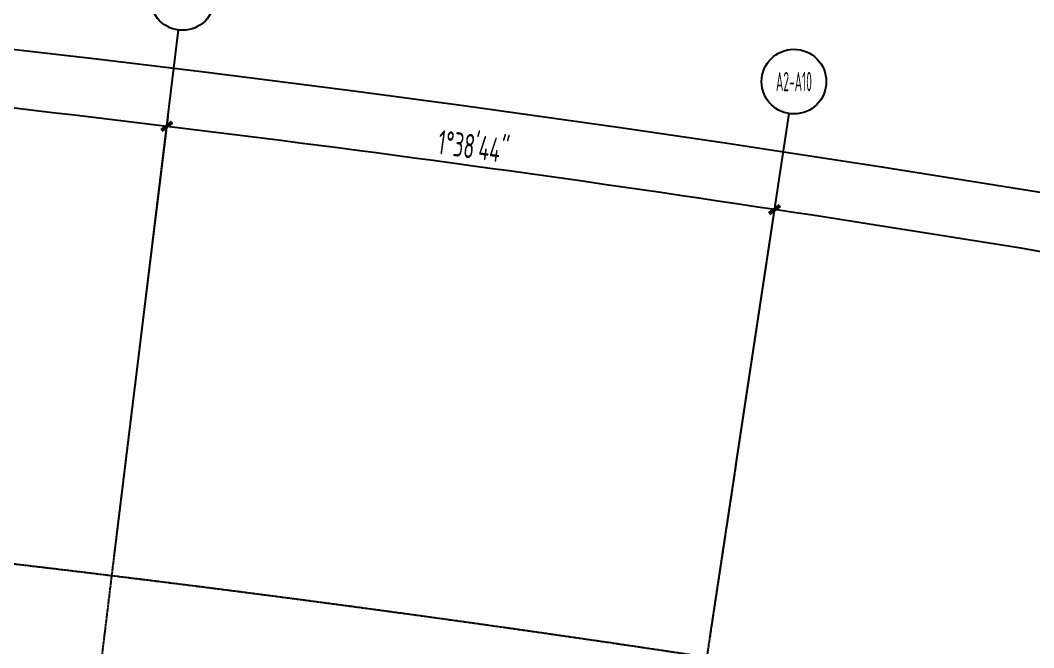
# Model space of a CAD drawing. Header units: millimetres. Extents: x 11515858 to 24947533, y -12764720 to -6305528.
# Drawn here: x 11816545 to 11832216, y -6374378 to -6364681 of the extents above; entities that cross this region are included whole.
import ezdxf
from ezdxf.enums import TextEntityAlignment as Align

# ---------------------------------------------------------------- set-up
doc = ezdxf.new("R2010")
doc.units = ezdxf.units.MM
doc.header["$LTSCALE"] = 10
for name, pattern in [('A2-RG-AXIS$0$CENTER', [2, 1.25, -0.25, 0.25, -0.25]), ('A2-RG-AXIS$0$DOTE', [2.42, 2, -0.2, 0.02, -0.2]), ('A2-RI-F3$0$HIDDEN', [0.375, 0.25, -0.125])]:
    doc.linetypes.add(name, pattern=pattern)
for name, color, linetype in [('A2-RB-F3$0$$34$A-DIMS-100', 1, 'Continuous'), ('A2-RG-AXIS$0$A-AXIS', 1, 'Continuous'), ('A2-RG-AXIS$0$A-DIMS-100', 1, 'Continuous'), ('A2-RG-AXIS$0$A-GRID', 1, 'A2-RG-AXIS$0$CENTER'), ('A2-RG-AXIS$0$A-SYMB', 4, 'Continuous')]:
    doc.layers.add(name, color=color, linetype=linetype)
doc.styles.add('A2-RB-F3$0$$0$XD2008', font='hzs.shx', dxfattribs={"width": 0.7, "bigfont": 'hztxt.shx'})
doc.styles.add('A2-RG-AXIS$0$ECADI', font='hzs.shx', dxfattribs={"width": 0.7, "bigfont": 'hztxt.shx'})
doc.styles.add('A2-RG-AXIS$0$XD2008', font='hzs.shx', dxfattribs={"width": 0.7, "bigfont": 'hztxt.shx'})
doc.dimstyles.new('A2-RB-F3$0$$0$XD100$0', dxfattribs={"dimscale": 100, "dimtxt": 3.5, "dimasz": 1, "dimexe": 1, "dimexo": 2, "dimgap": 0.5, "dimtad": 1, "dimdec": 0, "dimdsep": 46, "dimtxsty": 'A2-RB-F3$0$$0$XD2008', "dimblk1": 'A2-RB-F3$0$$20$_ArchTick', "dimblk2": 'A2-RB-F3$0$$20$_ArchTick', "dimsah": 1, "dimcen": 2.5, "dimclrt": 4, "dimaunit": 1, "dimadec": 0, "dimazin": 0, "dimtfac": 1, "dimtdec": 0, "dimtix": 1, "dimtmove": 2, "dimatfit": 3, "dimfxl": 0, "dimtolj": 1, "dimtzin": 0, "dimarcsym": 0})
doc.dimstyles.new('A2-RG-AXIS$0$XD150', dxfattribs={"dimscale": 300, "dimtxt": 2.5, "dimasz": 1.5, "dimexe": 1, "dimexo": 2, "dimgap": 0.5, "dimtad": 1, "dimdec": 0, "dimdsep": 46, "dimtxsty": 'A2-RG-AXIS$0$XD2008', "dimcen": 2.5, "dimclrt": 4, "dimaunit": 1, "dimadec": 3, "dimazin": 0, "dimtfac": 1, "dimtdec": 0, "dimtmove": 2, "dimatfit": 3, "dimfxl": 0, "dimtolj": 1, "dimtzin": 0, "dimarcsym": 0})

# ---------------------------------------------------------------- blocks, each defined once
blk = doc.blocks.new('A2-RG-AXIS$0$ECADI-TAG-GRID')
at = {"color": 13}
blk.add_circle((0, 0), 5, dxfattribs=at)
at = {"style": 'A2-RG-AXIS$0$ECADI', "width": 0.7}
blk.add_attdef('GRID', text='', height=5, dxfattribs=at).set_placement((0, 0), align=Align.MIDDLE)
blk = doc.blocks.new('A2-RG-AXIS$0$_ArchTick')
at = {"color": 0, "linetype": 'ByBlock', "const_width": 0.4}
blk.add_lwpolyline([(-0.5, -0.5), (0.5, 0.5)], dxfattribs=at)
blk = doc.blocks.new('*D500')
at = {"layer": 'A2-RG-AXIS$0$A-DIMS-100', "color": 0, "lineweight": -2, "ltscale": 3, "transparency": 16777216}
for p, q in [((11753070, -6371598), (11752455, -6363872)), ((11854556, -6379588), (11856371, -6372053))]:
    blk.add_line(p, q, dxfattribs=at)
blk.add_arc((11778731, -6694179), 331200, 76.44866, 94.54827, dxfattribs=at)
at = {"layer": 'Defpoints', "color": 0, "ltscale": 3, "transparency": 16777216}
for p in [(11822065, -6365826), (11753093, -6371897), (11854485, -6379879), (11778731, -6694179)]:
    blk.add_point(p, dxfattribs=at)
at = {"layer": 'A2-RG-AXIS$0$A-DIMS-100', "color": 0, "lineweight": -2, "ltscale": 3, "transparency": 16777216, "xscale": 150, "yscale": 150, "zscale": 150}
for p, rotation in [((11752467, -6364022), 184.5482656226652), ((11856336, -6372199), 346.4486630674553)]:
    blk.add_blockref('A2-RG-AXIS$0$_ArchTick', p, dxfattribs=dict(at, rotation=rotation))
at = {"layer": 'A2-RG-AXIS$0$A-DIMS-100', "color": 4, "ltscale": 3, "transparency": 16777216, "insert": (11804749, -6363703), "char_height": 375, "attachment_point": 5, "rotation": 355.4985, "style": 'A2-RG-AXIS$0$XD2008'}
blk.add_mtext('\\A1;18°5\'59"', dxfattribs=at)
blk = doc.blocks.new('*D550')
at = {"layer": 'A2-RG-AXIS$0$A-DIMS-100', "color": 0, "lineweight": -2, "ltscale": 3, "transparency": 16777216}
for p, q in [((11817998, -6372970), (11818829, -6366171)), ((11827205, -6374230), (11828231, -6367457))]:
    blk.add_line(p, q, dxfattribs=at)
blk.add_arc((11778731, -6694179), 330300, 81.38492, 83.03033, dxfattribs=at)
at = {"layer": 'Defpoints', "color": 0, "ltscale": 3, "transparency": 16777216}
for p in [(11825080, -6367147), (11817961, -6373268), (11827160, -6374527), (11778731, -6694179)]:
    blk.add_point(p, dxfattribs=at)
at = {"layer": 'A2-RG-AXIS$0$A-DIMS-100', "color": 0, "lineweight": -2, "ltscale": 3, "transparency": 16777216, "xscale": 150, "yscale": 150, "zscale": 150}
for p, rotation in [((11818811, -6366319), 173.0303346336148), ((11828208, -6367606), 351.3849162218818)]:
    blk.add_blockref('A2-RG-AXIS$0$_ArchTick', p, dxfattribs=dict(at, rotation=rotation))
at = {"layer": 'A2-RG-AXIS$0$A-DIMS-100', "color": 4, "ltscale": 3, "transparency": 16777216, "insert": (11823554, -6366633), "char_height": 375, "attachment_point": 5, "rotation": 352.2076, "style": 'A2-RG-AXIS$0$XD2008'}
blk.add_mtext('\\A1;1°38\'44"', dxfattribs=at)
blk = doc.blocks.new('*D552')
at = {"layer": 'A2-RG-AXIS$0$A-DIMS-100', "color": 0, "lineweight": -2, "ltscale": 3, "transparency": 16777216}
for p, q in [((11827205, -6374230), (11828231, -6367457)), ((11836372, -6375754), (11837592, -6369013))]:
    blk.add_line(p, q, dxfattribs=at)
blk.add_arc((11778731, -6694179), 330300, 79.7395, 81.38492, dxfattribs=at)
at = {"layer": 'Defpoints', "color": 0, "ltscale": 3, "transparency": 16777216}
for p in [(11834451, -6368613), (11827160, -6374527), (11836318, -6376049), (11778731, -6694179)]:
    blk.add_point(p, dxfattribs=at)
at = {"layer": 'A2-RG-AXIS$0$A-DIMS-100', "color": 0, "lineweight": -2, "ltscale": 3, "transparency": 16777216, "xscale": 150, "yscale": 150, "zscale": 150}
for p, rotation in [((11828208, -6367606), 171.3849162218802), ((11837565, -6369161), 349.7394978101465)]:
    blk.add_blockref('A2-RG-AXIS$0$_ArchTick', p, dxfattribs=dict(at, rotation=rotation))
at = {"layer": 'A2-RG-AXIS$0$A-DIMS-100', "color": 4, "ltscale": 3, "transparency": 16777216, "insert": (11832941, -6368055), "char_height": 375, "attachment_point": 5, "rotation": 350.5622, "style": 'A2-RG-AXIS$0$XD2008'}
blk.add_mtext('\\A1;1°38\'44"', dxfattribs=at)
blk = doc.blocks.new('*D554')
at = {"layer": 'A2-RG-AXIS$0$A-DIMS-100', "color": 0, "lineweight": -2, "ltscale": 3, "transparency": 16777216}
for p, q in [((11808758, -6371975), (11809394, -6365154)), ((11817998, -6372970), (11818829, -6366171))]:
    blk.add_line(p, q, dxfattribs=at)
blk.add_arc((11778731, -6694179), 330300, 83.03034, 84.67576, dxfattribs=at)
at = {"layer": 'Defpoints', "color": 0, "ltscale": 3, "transparency": 16777216}
for p in [(11815670, -6365951), (11808730, -6372274), (11817961, -6373268), (11778731, -6694179)]:
    blk.add_point(p, dxfattribs=at)
at = {"layer": 'A2-RG-AXIS$0$A-DIMS-100', "color": 0, "lineweight": -2, "ltscale": 3, "transparency": 16777216, "xscale": 150, "yscale": 150, "zscale": 150}
for p, rotation in [((11809380, -6365304), 174.6757570742864), ((11818811, -6366319), 353.0303386625535)]:
    blk.add_blockref('A2-RG-AXIS$0$_ArchTick', p, dxfattribs=dict(at, rotation=rotation))
at = {"layer": 'A2-RG-AXIS$0$A-DIMS-100', "color": 4, "ltscale": 3, "transparency": 16777216, "insert": (11814131, -6365481), "char_height": 375, "attachment_point": 5, "rotation": 353.853, "style": 'A2-RG-AXIS$0$XD2008'}
blk.add_mtext('\\A1;1°38\'44"', dxfattribs=at)
blk = doc.blocks.new('A2-RB-F3$0$$20$_ArchTick')
at = {"color": 0, "linetype": 'ByBlock', "const_width": 0.4}
blk.add_lwpolyline([(-0.5, -0.5), (0.5, 0.5)], dxfattribs=at)
blk = doc.blocks.new('*D733')
at = {"layer": 'A2-RB-F3$0$$34$A-DIMS-100', "color": 0, "lineweight": -2, "transparency": 16777216}
blk.add_arc((11778731, -6694180), 295255, 80.64179, 81.38492, dxfattribs=at)
at = {"layer": 'Defpoints', "color": 0, "transparency": 16777216}
for p in [(11827609, -6371560), (11827150, -6400370), (11825481, -6402649), (11821587, -6411307), (11778731, -6694179)]:
    blk.add_point(p, dxfattribs=at)
at = {"layer": 'A2-RB-F3$0$$34$A-DIMS-100', "color": 0, "lineweight": -2, "transparency": 16777216, "xscale": 100, "yscale": 100, "zscale": 100}
for p, rotation in [((11822958, -6402256), 171.3849183288013), ((11826741, -6402854), 350.6417863916289)]:
    blk.add_blockref('A2-RB-F3$0$$20$_ArchTick', p, dxfattribs=dict(at, rotation=rotation))
at = {"layer": 'A2-RB-F3$0$$34$A-DIMS-100', "color": 4, "transparency": 16777216, "insert": (11824891, -6402294), "char_height": 350, "attachment_point": 5, "rotation": 351.0134, "style": 'A2-RB-F3$0$$0$XD2008'}
blk.add_mtext('\\A1;0°44\'35"', dxfattribs=at)
blk = doc.blocks.new('*D652')
at = {"layer": 'A2-RB-F3$0$$34$A-DIMS-100', "color": 0, "lineweight": -2, "transparency": 16777216}
blk.add_arc((11778735, -6694150), 295219, 81.38492, 82.25711, dxfattribs=at)
at = {"layer": 'Defpoints', "color": 0, "transparency": 16777216}
for p in [(11827609, -6371560), (11818550, -6401323), (11821476, -6402042), (11818193, -6403950), (11821587, -6411307)]:
    blk.add_point(p, dxfattribs=at)
at = {"layer": 'A2-RB-F3$0$$34$A-DIMS-100', "color": 0, "lineweight": -2, "transparency": 16777216, "xscale": 100, "yscale": 100, "zscale": 100}
for p, rotation in [((11818509, -6401623), 172.2571147555141), ((11822957, -6402262), 351.3849183288037)]:
    blk.add_blockref('A2-RB-F3$0$$20$_ArchTick', p, dxfattribs=dict(at, rotation=rotation))
at = {"layer": 'A2-RB-F3$0$$34$A-DIMS-100', "color": 4, "transparency": 16777216, "insert": (11820771, -6401679), "char_height": 350, "attachment_point": 5, "rotation": 351.821, "style": 'A2-RB-F3$0$$0$XD2008'}
blk.add_mtext('\\A1;0°52\'20"', dxfattribs=at)
blk = doc.blocks.new('A2-RG-AXIS')
at = {"layer": 'A2-RG-AXIS$0$A-AXIS', "ltscale": 3}
for p, q in [((11818325.2, -6370289.9), (11818992.6, -6364830.5)), ((11827609, -6371560.4), (11828432.9, -6366122.4))]:
    blk.add_line(p, q, dxfattribs=at)
at = {"layer": 'A2-RG-AXIS$0$A-GRID', "linetype": 'A2-RG-AXIS$0$DOTE'}
for p, q in [((11813447.2, -6410192.8), (11818325.2, -6370289.9)), ((11827609, -6371560.4), (11821587.2, -6411306.8))]:
    blk.add_line(p, q, dxfattribs=at)
blk.add_arc((11778730.7, -6694178.7), 323300, 75.589285, 95.407644, dxfattribs=at)
at = {"layer": 'A2-RG-AXIS$0$A-SYMB'}
ref = blk.add_blockref('A2-RG-AXIS$0$ECADI-TAG-GRID', (11819053.3, -6364334.2), dxfattribs=dict(at, xscale=100, yscale=100, zscale=100))
ref.add_attrib('GRID', 'A2-A9', dxfattribs={"layer": '0', "extrusion": (0, 0, -1), "height": 300, "style": 'A2-RG-AXIS$0$ECADI', "text_generation_flag": 2, "width": 0.5}).set_placement((-11819053.3, -6364334.2), align=Align.MIDDLE)
ref = blk.add_blockref('A2-RG-AXIS$0$ECADI-TAG-GRID', (11828507.8, -6365628.1), dxfattribs=dict(at, xscale=100, yscale=100, zscale=100))
ref.add_attrib('GRID', 'A2-A10', dxfattribs={"layer": '0', "extrusion": (0, 0, -1), "height": 300, "style": 'A2-RG-AXIS$0$ECADI', "text_generation_flag": 2, "width": 0.5}).set_placement((-11828507.8, -6365628.1), align=Align.MIDDLE)
at = {"layer": 'A2-RG-AXIS$0$A-DIMS-100', "ltscale": 3}
for base, p1, p2, picture, middle in [((11822064.9, -6365825.9), (11854485.2, -6379879.3), (11753093.4, -6371896.8), '*D500', (11804748.6, -6363703.1)), ((11815670.3, -6365950.8), (11808730.3, -6372273.6), (11817961.2, -6373267.7), '*D554', (11814130.8, -6365481.3)), ((11825079.8, -6367146.8), (11827159.6, -6374526.5), (11817961.2, -6373267.7), '*D550', (11823554.4, -6366633.3)), ((11834451.1, -6368612.6), (11827159.6, -6374526.5), (11836318.2, -6376048.9), '*D552', (11832941.1, -6368055.4))]:
    dim = blk.add_angular_dim_3p(base=base, center=(11778730.7, -6694178.7), p1=p1, p2=p2, dimstyle='A2-RG-AXIS$0$XD150', override={"dimscale": 150, "dimasz": 1, "dimblk": 'A2-RG-AXIS$0$_ArchTick', "dimadec": 4}, dxfattribs=at)
    dim.commit()
    dim.dimension.update_dxf_attribs({"geometry": picture, "text_midpoint": middle})
blk = doc.blocks.new('A2-RB-F3')
at = {"layer": 'A2-RB-F3$0$$34$A-DIMS-100'}
for base, line1, line2, picture, middle in [((11825481, -6402649.2), ((11827609, -6371560.4), (11821587.2, -6411306.8)), ((11778730.7, -6694178.7), (11827150.3, -6400369.8)), '*D733', (11824891, -6402293.6)), ((11821475.8259, -6402041.8158), ((11818192.8788, -6403949.7446), (11818549.9761, -6401323.4023)), ((11827609.0147, -6371560.3696), (11821587.2333, -6411306.78)), '*D652', (11820771.3285, -6401678.612))]:
    dim = blk.add_angular_dim_2l(base=base, line1=line1, line2=line2, dimstyle='A2-RB-F3$0$$0$XD100$0', override={"dimadec": 4}, dxfattribs=at)
    dim.commit()
    dim.dimension.update_dxf_attribs({"geometry": picture, "text_midpoint": middle})
blk = doc.blocks.new('A2-RI-F3')
at = {"linetype": 'A2-RI-F3$0$HIDDEN', "ltscale": 3}
blk.add_blockref('A2-RG-AXIS', (0, 0), dxfattribs=at)

msp = doc.modelspace()

# ---------------------------------------------------------------- block references
for name in ['A2-RB-F3', 'A2-RI-F3', 'A2-RG-AXIS']:
    msp.add_blockref(name, (0, 0))

doc.saveas('drawing.dxf')
